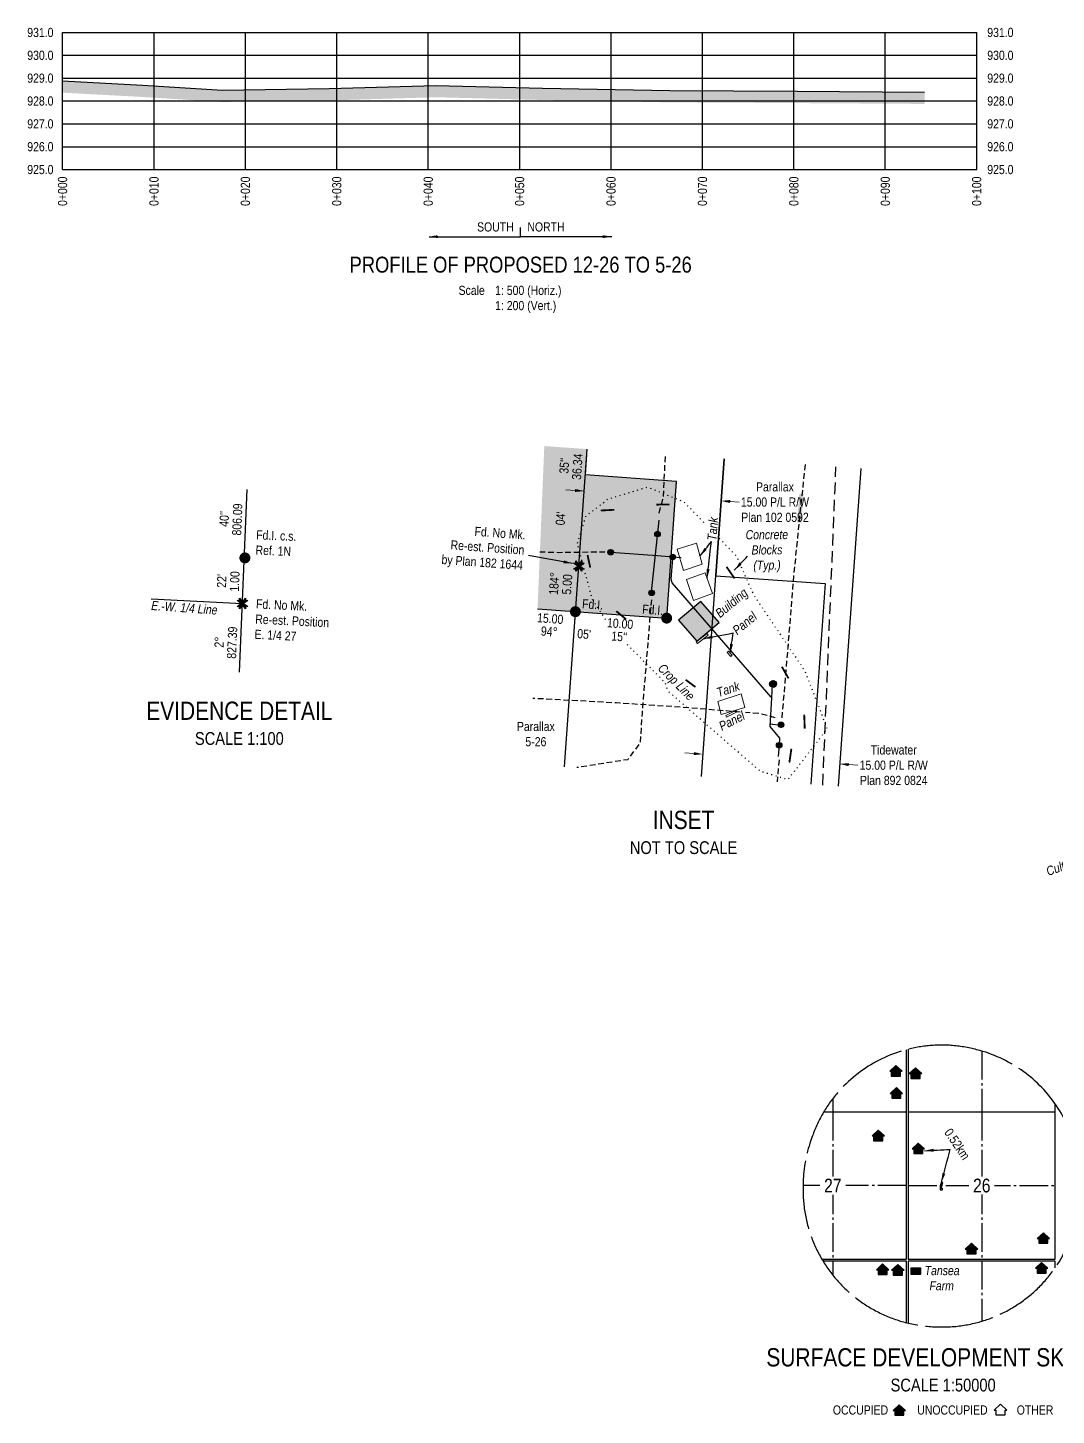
# Model space of a CAD drawing. Extents: x 297466 to 300921, y 5806509 to 5810209.
# Drawn here: x 297466 to 298591, y 5806509 to 5808027 of the extents above; entities that cross this region are included whole.
import ezdxf
from ezdxf.enums import TextEntityAlignment as Align

# ---------------------------------------------------------------- set-up
doc = ezdxf.new("R2010")
doc.units = 0
doc.header["$LTSCALE"] = 5
doc.header["$PDMODE"] = 35
doc.header["$PDSIZE"] = 0.5
for name, pattern in [('foc-ACCESSROAD', [3.75, 2.5, -1.25]), ('foc-BUFFER', [16.75, 15, -1.75]), ('foc-QUARTERLINE', [33, 25, -3, 2, -3]), ('foc-TOPO', [1, 0.2, -0.8]), ('UG_PIPE', [1.875, 1.25, -0.625])]:
    doc.linetypes.add(name, pattern=pattern)
doc.layers.get('Defpoints').update_dxf_attribs({"color": 9})
for name, color, linetype, lineweight in [('AS-GENERAL', 48, 'Continuous', 18), ('C-RW-T', 13, 'Continuous', 9), ('C-WS-T', 13, 'Continuous', 9), ('F-RW-T', 190, 'Continuous', 9), ('T-TEXT', 48, 'Continuous', 18)]:
    doc.layers.add(name, color=color, linetype=linetype, lineweight=lineweight)
for name, color, linetype, true_color in [('AS-PIPE-AG', 7, 'Continuous', 0x7d00fa), ('AS-STRUCTURE-H', 7, 'Continuous', 0xa8a8a8), ('AS-STRUCTURE-T', 7, 'Continuous', 0x454545)]:
    doc.layers.add(name, color=color, linetype=linetype, true_color=true_color)
for name, color, linetype in [('AS-PIPE-UG', 44, 'UG_PIPE'), ('AS-RESIDENCE', 14, 'Continuous'), ('AS-SYMBOL', 7, 'Continuous'), ('AS-UNDERLAY-H', 141, 'Continuous'), ('AUX-BUFFER', 7, 'foc-BUFFER'), ('C-RW', 13, 'Continuous'), ('C-WS', 13, 'foc-ACCESSROAD'), ('CG-NOTES', 7, 'Continuous'), ('DETAIL-T', 7, 'Continuous'), ('F-RW', 190, 'Continuous'), ('L-BD', 7, 'Continuous'), ('L-BD1', 253, 'Continuous'), ('L-DETAIL-T', 3, 'Continuous'), ('L-MON', 1, 'Continuous'), ('L-MON-T', 1, 'Continuous'), ('L-QSEC', 8, 'foc-QUARTERLINE'), ('L-SEC', 7, 'Continuous'), ('L-SECQ', 8, 'foc-QUARTERLINE'), ('P-CROSSINGS-GRID', 8, 'Continuous'), ('P-CROSSINGS-GROUND', 48, 'foc-TOPO'), ('P-CROSSINGS-LINE', 3, 'Continuous'), ('P-PROPOSED', 10, 'Continuous'), ('P-PROPOSED-H', 21, 'Continuous'), ('S-7', 6, 'Continuous'), ('S-T7', 7, 'Continuous'), ('T-GENERAL', 48, 'foc-TOPO')]:
    doc.layers.add(name, color=color, linetype=linetype)
doc.layers.add('AS-STRUCTURE', color=7, linetype='Continuous', lineweight=30, true_color=0x595959)
doc.styles.add('120', font='ARIALN.TTF', dxfattribs={"height": 13})
doc.styles.add('140', font='ARIALN.TTF', dxfattribs={"height": 15})
doc.styles.add('175L', font='ARIALN.TTF', dxfattribs={"height": 20})
doc.styles.add('80', font='ARIALN.TTF', dxfattribs={"height": 10})
doc.styles.add('80CG', font='ARIALN.TTF', dxfattribs={"height": 10})
doc.styles.add('80L', font='ARIALN.TTF', dxfattribs={"height": 10})
doc.styles.add('80LS', font='ARIALNI.TTF', dxfattribs={"height": 10})
doc.dimstyles.new('Compass 5 000', dxfattribs={"dimscale": 5, "dimtxt": 9, "dimasz": 2, "dimexe": 0.2, "dimexo": 0.0625, "dimgap": 0.5, "dimtad": 0, "dimtih": 1, "dimtoh": 1, "dimzin": 0, "dimdsep": 46, "dimtxsty": '80CG', "dimcen": 0.1, "dimse1": 1, "dimse2": 1, "dimclrd": 256, "dimclrt": 256, "dimaunit": 1, "dimadec": 4, "dimazin": 0, "dimtfac": 0.06, "dimtofl": 0, "dimtmove": 0, "dimatfit": 1, "dimfxl": 0.2, "dimtolj": 1, "dimtzin": 0, "dimlwd": -1, "dimarcsym": 0})

# ---------------------------------------------------------------- blocks, each defined once
blk = doc.blocks.new('RISER')
h = blk.add_hatch(color=255)
h.dxf.hatch_style = 1
edge = h.paths.add_edge_path()
edge.add_arc((0, 0), 0.7, 0, 360)
blk.add_hatch(color=13).paths.add_polyline_path([(0.58, -0.15), (-0.58, -0.15, 0.774597)])
at = {"color": 13}
blk.add_line((-0.58, -0.15), (0.58, -0.15), dxfattribs=at)
blk.add_circle((0, 0), 0.6, dxfattribs=at)
blk = doc.blocks.new('PIG')
h = blk.add_hatch(color=255)
h.dxf.hatch_style = 1
edge = h.paths.add_edge_path()
edge.add_arc((0, 0), 0.85, 0, 360)
at = {"layer": 'AS-SYMBOL'}
h = blk.add_hatch(color=13, dxfattribs=at)
h.dxf.hatch_style = 1
h.paths.add_polyline_path([(-0.1, 0, 1), (-0.55, 0, 1)])
h = blk.add_hatch(color=13, dxfattribs=at)
h.dxf.hatch_style = 1
h.paths.add_polyline_path([(0.1, 0, 1), (0.55, 0, 1)])
at = {"layer": 'AS-SYMBOL', "color": 13}
for centre, radius in [((0, 0), 0.75), ((-0.33, 0), 0.225), ((0.33, 0), 0.225)]:
    blk.add_circle(centre, radius, dxfattribs=at)
blk = doc.blocks.new('fdia')
at = {"color": 255, "const_width": 1}
blk.add_lwpolyline([(-0.5, 0, 1), (0.5, 0, 1)], format="xyb", close=True, dxfattribs=at)
blk = doc.blocks.new('Fdiaa')
blk.add_blockref('fdia', (0, 0))
blk = doc.blocks.new('fdib')
at = {"color": 1, "const_width": 1.6}
blk.add_lwpolyline([(-0.4, 0, 1), (0.4, 0, 1)], format="xyb", close=True, dxfattribs=at)
at = {"color": 1}
blk.add_circle((0, 0), 0.8, dxfattribs=at)
blk = doc.blocks.new('Fdibb')
blk.add_blockref('fdib', (0, 0))
blk = doc.blocks.new('fdicc')
for name in ['Fdibb', 'Fdiaa']:
    blk.add_blockref(name, (0, 0))
blk = doc.blocks.new('FDI')
blk.add_blockref('fdicc', (0, 0))
blk = doc.blocks.new('TEMP')
h = blk.add_hatch(color=255)
h.dxf.hatch_style = 1
h.paths.add_polyline_path([(0, 0.25), (-0.67, 1.15), (-0.67, 0.67), (-1.15, 0.67), (-0.25, 0), (-1.15, -0.67), (-0.67, -0.67), (-0.67, -1.15), (0, -0.25), (0.67, -1.15), (0.67, -0.67), (1.15, -0.67), (0.25, 0), (1.15, 0.67), (0.67, 0.67), (0.67, 1.15)])
h.paths.add_polyline_path([(0.57, 0.85), (0.57, 0.57), (0.85, 0.57), (0.08, 0), (0.85, -0.57), (0.57, -0.57), (0.57, -0.85), (0, -0.08), (-0.57, -0.85), (-0.57, -0.57), (-0.85, -0.57), (-0.08, 0), (-0.85, 0.57), (-0.57, 0.57), (-0.57, 0.85), (0, 0.08)], flags=16)
h = blk.add_hatch(color=1)
h.dxf.hatch_style = 1
h.paths.add_polyline_path([(0, 0.08), (-0.57, 0.85), (-0.57, 0.57), (-0.85, 0.57), (-0.08, 0), (-0.85, -0.57), (-0.57, -0.57), (-0.57, -0.85), (0, -0.08), (0.57, -0.85), (0.57, -0.57), (0.85, -0.57), (0.08, 0), (0.85, 0.57), (0.57, 0.57), (0.57, 0.85)])
at = {"color": 1}
for p, q in [((-0.08, 0), (0.08, 0)), ((0, 0.08), (0, -0.08))]:
    blk.add_line(p, q, dxfattribs=at)
at = {"color": 255, "flags": 128}
blk.add_lwpolyline([(-0.25, 0), (-1.15, 0.67), (-0.67, 0.67), (-0.67, 1.15), (0, 0.25), (0.67, 1.15), (0.67, 0.67), (1.15, 0.67), (0.25, 0), (1.15, -0.67), (0.67, -0.67), (0.67, -1.15), (0, -0.25), (-0.67, -1.15), (-0.67, -0.67), (-1.15, -0.67)], close=True, dxfattribs=at)
at = {"color": 1, "flags": 128}
blk.add_lwpolyline([(-0.08, 0), (-0.85, 0.57), (-0.57, 0.57), (-0.57, 0.85), (0, 0.08), (0.57, 0.85), (0.57, 0.57), (0.85, 0.57), (0.08, 0), (0.85, -0.57), (0.57, -0.57), (0.57, -0.85), (0, -0.08), (-0.57, -0.85), (-0.57, -0.57), (-0.85, -0.57)], close=True, dxfattribs=at)
blk = doc.blocks.new('res_abd')
at = {"color": 14}
blk.add_lwpolyline([(-1.13, -0.57), (-1.13, -1.62), (0.87, -1.62), (0.87, -0.57), (1.22, -0.57), (-0.13, 0.69), (-1.49, -0.57)], close=True, dxfattribs=at)
blk = doc.blocks.new('res_occ')
for points in [[(0.1, 0.89), (-1.26, -0.37), (1.46, -0.37)], [(-0.9, -1.43), (1.1, -1.43), (1.1, -0.37), (-0.9, -0.37)]]:
    blk.add_hatch(color=14).paths.add_polyline_path(points)
at = {"color": 14}
for points in [[(0.1, 0.89), (-1.26, -0.37), (1.46, -0.37)], [(-0.9, -1.43), (1.1, -1.43), (1.1, -0.37), (-0.9, -0.37)]]:
    blk.add_lwpolyline(points, close=True, dxfattribs=at)
blk = doc.blocks.new('res_other')
blk.add_hatch(color=14).paths.add_polyline_path([(-1.09, 0.73), (0.91, 0.73), (0.91, -0.69), (-1.09, -0.69)])
at = {"color": 14}
blk.add_lwpolyline([(-1.09, 0.73), (0.91, 0.73), (0.91, -0.69), (-1.09, -0.69)], close=True, dxfattribs=at)
blk = doc.blocks.new('*D432')
at = {"layer": 'Defpoints', "color": 0, "transparency": 16777216}
for p in [(298204.4, 5807235.8), (298354, 5807225.1), (298353.7, 5807221.7)]:
    blk.add_point(p, dxfattribs=at)
at = {"layer": 'F-RW-T', "transparency": 16777216}
for p, q in [((298194.2, 5807233.1), (298184.2, 5807233.8)), ((298363.7, 5807221), (298373.7, 5807220.3))]:
    blk.add_line(p, q, dxfattribs=at)
for points in [[(298194.3, 5807234.7), (298194, 5807231.4), (298204.1, 5807232.4)], [(298363.8, 5807222.6), (298363.6, 5807219.3), (298353.7, 5807221.7)]]:
    blk.add_solid(points, dxfattribs=at)
at = {"layer": 'F-RW-T', "transparency": 16777216, "insert": (298412.8, 5807220.3), "char_height": 10, "attachment_point": 5, "style": '80CG'}
blk.add_mtext('\\A1;Tidewater\\P15.00 P/L R/W\\PPlan 892 0824', dxfattribs=at)
blk = doc.blocks.new('*D433')
at = {"layer": 'C-RW-T', "transparency": 16777216}
for p, q in [((298064.3, 5807521), (298054.3, 5807521.7)), ((298233.9, 5807508.9), (298243.8, 5807508.2))]:
    blk.add_line(p, q, dxfattribs=at)
for points in [[(298064.4, 5807522.6), (298064.2, 5807519.3), (298074.3, 5807520.3)], [(298234, 5807510.5), (298233.8, 5807507.2), (298223.9, 5807509.6)]]:
    blk.add_solid(points, dxfattribs=at)
at = {"layer": 'Defpoints', "color": 0, "transparency": 16777216}
for p in [(298073.8, 5807514.2), (298223.5, 5807503.5), (298223.9, 5807509.6)]:
    blk.add_point(p, dxfattribs=at)
at = {"layer": 'C-RW-T', "transparency": 16777216, "insert": (298282.9, 5807508.2), "char_height": 10, "attachment_point": 5, "style": '80CG'}
blk.add_mtext('\\A1;Parallax\\P15.00 P/L R/W\\PPlan 102 0592', dxfattribs=at)

msp = doc.modelspace()

# ---------------------------------------------------------------- hatches: boundary and pattern name
at = {"layer": 'AS-STRUCTURE-H'}
h = msp.add_hatch(color=256, dxfattribs=at)
h.dxf.hatch_style = 1
h.paths.add_polyline_path([(298177.516, 5807378.886), (298197.326, 5807356.086), (298221.716, 5807376.516), (298201.936, 5807399.396)])
at = {"layer": 'AS-UNDERLAY-H'}
h = msp.add_hatch(color=256, dxfattribs=at)
h.dxf.hatch_style = 1
h.paths.add_polyline_path([(298309.522, 5807517.621), (298314.184, 5807517.621), (298311.794, 5807485.855), (298307.132, 5807485.855)])
at = {"layer": 'P-CROSSINGS-GROUND'}
h = msp.add_hatch(dxfattribs=at)
h.set_pattern_fill('EARTH', color=256, scale=2.499872, angle=45)
h.set_pattern_definition([(45, (-3550.821, -1547.71), (0, 22.449494646), [15.8741899, -15.8741899]), (45, (-3555.03, -1543.501), (0, 22.449494646), [15.8741899, -15.8741899]), (45, (-3559.24, -1539.292), (0, 22.449494646), [15.8741899, -15.8741899]), (135, (-3559.24, -1536.486), (-22.449494646, 0), [15.8741899, -15.8741899]), (135, (-3555.03, -1532.277), (-22.449494646, 0), [15.8741899, -15.8741899]), (135, (-3550.821, -1528.067), (-22.449494646, 0), [15.8741899, -15.8741899])])
h.paths.add_polyline_path([(297503.673, 5807969.221), (297503.673, 5807956.203), (297590.423, 5807951.563), (297678.367, 5807946.054), (297795.594, 5807947.759), (297911.96, 5807951.224), (298028.272, 5807948.236), (298167.742, 5807945.638), (298307.166, 5807944.828), (298446.496, 5807943.905), (298446.582, 5807956.904), (298307.241, 5807957.827), (298167.901, 5807958.637), (298028.56, 5807961.233), (297911.933, 5807964.228), (297795.306, 5807960.755), (297678.679, 5807959.059), (297591.176, 5807964.54)])
at = {"layer": 'P-PROPOSED-H'}
h = msp.add_hatch(color=256, dxfattribs=at)
h.dxf.hatch_style = 1
h.paths.add_polyline_path([(298077.557, 5807566.192), (298030.599, 5807569.539), (298023.205, 5807391.326), (298164.621, 5807381.218), (298175.315, 5807530.829), (298075.545, 5807537.96)])

# ---------------------------------------------------------------- linework, layer by layer
at = {"layer": 'AS-GENERAL', "const_width": 2, "flags": 128}
for points in [[(298092.396, 5807499.006), (298107.066, 5807499.806)], [(298153.186, 5807505.466), (298167.536, 5807505.666)], [(298080.846, 5807436.546), (298077.896, 5807450.266)], [(298229.966, 5807437.336), (298238.736, 5807424.666)], [(298119.866, 5807380.096), (298109.366, 5807388.856)], [(298195.956, 5807305.856), (298185.146, 5807313.856)], [(298290.446, 5807328.116), (298297.706, 5807315.336)], [(298314.876, 5807275.646), (298315.506, 5807260.286)], [(298300.856, 5807238.296), (298298.706, 5807223.236)]]:
    msp.add_lwpolyline(points, dxfattribs=at)
at = {"layer": 'AS-GENERAL', "flags": 128}
for points in [[(298196.996, 5807463.276), (298203.386, 5807440.146), (298182.796, 5807433.326), (298175.776, 5807456.636)], [(298214.746, 5807408.186), (298193.856, 5807400.566), (298186.306, 5807423.676), (298206.476, 5807430.816)], [(298208.626, 5807364.328), (298209.846, 5807362.744), (298198.016, 5807353.634), (298196.796, 5807355.218)], [(298230.759, 5807343.611), (298232.253, 5807344.94), (298236.123, 5807340.59), (298234.629, 5807339.261)], [(298220.286, 5807290.106), (298223.966, 5807275.886), (298249.826, 5807283.606), (298246.096, 5807298.366)], [(298240.733, 5807280.528), (298241.638, 5807278.744), (298229.968, 5807272.824), (298229.063, 5807274.608)]]:
    msp.add_lwpolyline(points, close=True, dxfattribs=at)
at = {"layer": 'AS-PIPE-AG', "flags": 128}
for points in [[(298147.736, 5807409.926), (298156.306, 5807488.476)], [(298180.396, 5807447.256), (298153.966, 5807449.556), (298103.346, 5807452.966)], [(298278.686, 5807294.686), (298170.476, 5807420.066), (298169.286, 5807423.916), (298171.236, 5807446.346)], [(298286.606, 5807229.926), (298288.026, 5807242.176), (298288.266, 5807249.796), (298277.586, 5807262.726), (298279.366, 5807294.156), (298280.226, 5807308.576)], [(298277.366, 5807265.506), (298289.296, 5807264.236)]]:
    msp.add_lwpolyline(points, dxfattribs=at)
at = {"layer": 'AS-PIPE-UG', "flags": 128}
for points in [[(298156.246, 5807496.206), (298161.006, 5807513.866), (298163.096, 5807560.095)], [(298316.015, 5807549.195), (298310.926, 5807503.736), (298303.236, 5807427.186), (298296.866, 5807348.516), (298290.326, 5807271.146)], [(298096.556, 5807453.906), (298096.806, 5807453.506), (298045.766, 5807452.886), (298025.784, 5807453.492)], [(298147.696, 5807401.226), (298145.756, 5807377.806), (298137.466, 5807277.146), (298135.596, 5807245.306), (298121.826, 5807226.386), (298089.916, 5807221.366), (298066.307, 5807217.747)], [(298244.783, 5807278.415), (298179.616, 5807283.776), (298109.086, 5807288.496), (298018.133, 5807293.421)], [(298283.266, 5807272.206), (298267.026, 5807276.586), (298250.648, 5807277.933)], [(298287.396, 5807226.116), (298285.216, 5807202.144)]]:
    msp.add_lwpolyline(points, dxfattribs=at)
at = {"layer": 'AS-STRUCTURE', "flags": 128}
msp.add_lwpolyline([(298177.516, 5807378.886), (298197.326, 5807356.086), (298221.716, 5807376.516), (298201.936, 5807399.396)], close=True, dxfattribs=at)
at = {"layer": 'AUX-BUFFER', "flags": 128}
msp.add_lwpolyline([(298503.517, 5806909.058), (298501.992, 5806909.445, 0.3900367), (298323.287, 5806812.912), (298321.913, 5806808.923, 0.07566561), (298313.801, 5806764.519), (298313.672, 5806760.172, 0.41415682), (298459.121, 5806605.798), (298461.612, 5806605.724, 0.41125304), (298615.962, 5806749.655, 0.36953585)], format="xyb", close=True, dxfattribs=at)
at = {"layer": 'C-RW', "flags": 128}
for points in [[(298052.79, 5807218.711), (298077.557, 5807566.192)], [(298227.17, 5807555.528), (298218.048, 5807427.554), (298337.739, 5807419.022), (298322.093, 5807199.516)]]:
    msp.add_lwpolyline(points, dxfattribs=at)
at = {"layer": 'C-WS', "flags": 128}
msp.add_lwpolyline([(298335.235, 5807198.579), (298349.662, 5807546.797)], dxfattribs=at)
at = {"layer": 'CG-NOTES'}
msp.add_line((298004.478, 5807798.656), (298004.478, 5807808.656), dxfattribs=at)
at = {"layer": 'F-RW', "flags": 128}
for points in [[(298202.402, 5807208.047), (298227.17, 5807555.528)], [(298376.783, 5807544.864), (298352.015, 5807197.383)]]:
    msp.add_lwpolyline(points, dxfattribs=at)
at = {"layer": 'L-QSEC'}
msp.add_line((297600.51, 5807402.328), (297700.375, 5807397.246), dxfattribs=at)
at = {"layer": 'L-SEC', "color": 253}
for p, q in [((298426.645, 5806840.771), (298426.645, 5806909.039)), ((298428.657, 5806909.557), (298428.657, 5806840.771)), ((298589.583, 5806840.771), (298589.583, 5806849.576)), ((298346.182, 5806840.771), (298336.209, 5806840.771)), ((298426.645, 5806840.771), (298346.182, 5806840.771)), ((298426.645, 5806760.308), (298426.645, 5806840.771)), ((298428.657, 5806840.771), (298428.657, 5806760.308)), ((298509.12, 5806840.771), (298428.657, 5806840.771)), ((298589.583, 5806840.771), (298509.12, 5806840.771)), ((298589.583, 5806760.308), (298589.583, 5806840.771)), ((298426.645, 5806679.845), (298426.645, 5806760.308)), ((298428.657, 5806760.308), (298428.657, 5806679.845)), ((298589.583, 5806679.845), (298589.583, 5806760.308)), ((298334.215, 5806679.845), (298346.182, 5806679.845)), ((298346.182, 5806677.833), (298335.416, 5806677.833)), ((298346.182, 5806679.845), (298426.645, 5806679.845)), ((298426.645, 5806677.833), (298346.182, 5806677.833)), ((298426.645, 5806610.355), (298426.645, 5806677.833)), ((298428.657, 5806679.845), (298509.12, 5806679.845)), ((298428.657, 5806677.833), (298428.657, 5806609.858)), ((298509.12, 5806677.833), (298428.657, 5806677.833)), ((298509.12, 5806679.845), (298589.583, 5806679.845)), ((298589.583, 5806677.833), (298509.12, 5806677.833)), ((298589.583, 5806670.52), (298589.583, 5806677.833))]:
    msp.add_line(p, q, dxfattribs=at)
at = {"layer": 'L-SEC', "flags": 128}
msp.add_lwpolyline([(297697.264, 5807322.314), (297705.56, 5807522.124)], dxfattribs=at)
at = {"layer": 'L-SECQ', "color": 253, "ltscale": 0.25}
for p, q in [((298509.12, 5806907.52), (298509.12, 5806840.771)), ((298346.182, 5806855.471), (298346.182, 5806840.771)), ((298346.182, 5806840.771), (298346.182, 5806760.308)), ((298509.12, 5806840.771), (298509.12, 5806760.308)), ((298346.182, 5806760.308), (298313.676, 5806760.308)), ((298346.182, 5806760.308), (298346.182, 5806679.845)), ((298426.645, 5806760.308), (298346.182, 5806760.308)), ((298428.657, 5806760.308), (298509.12, 5806760.308)), ((298509.12, 5806760.308), (298509.12, 5806679.845)), ((298509.12, 5806760.308), (298589.583, 5806760.308)), ((298346.182, 5806677.833), (298346.182, 5806662.39)), ((298509.12, 5806677.833), (298509.12, 5806611.962))]:
    msp.add_line(p, q, dxfattribs=at)
at = {"layer": 'P-CROSSINGS-GRID', "color": 8}
for p, q in [((297503.673, 5808022.107), (298503.622, 5808022.107)), ((297503.673, 5807872.114), (297503.673, 5808022.107)), ((297603.668, 5807872.114), (297603.668, 5808022.107)), ((297703.663, 5807872.114), (297703.663, 5808022.107)), ((297803.658, 5807872.114), (297803.658, 5808022.107)), ((297903.653, 5807872.114), (297903.653, 5808022.107)), ((298003.648, 5807872.114), (298003.648, 5808022.107)), ((298103.643, 5807872.114), (298103.643, 5808022.107)), ((298203.638, 5807872.114), (298203.638, 5808022.107)), ((298303.633, 5807872.114), (298303.633, 5808022.107)), ((298403.627, 5807872.114), (298403.627, 5808022.107)), ((298503.622, 5807872.114), (298503.622, 5808022.107)), ((297503.673, 5807997.108), (298503.622, 5807997.108)), ((297503.673, 5807972.109), (298503.622, 5807972.109)), ((297503.673, 5807947.111), (298503.622, 5807947.111)), ((297503.673, 5807922.112), (298503.622, 5807922.112)), ((297503.673, 5807897.113), (298503.622, 5807897.113)), ((297503.673, 5807872.114), (298503.622, 5807872.114))]:
    msp.add_line(p, q, dxfattribs=at)
at = {"layer": 'P-CROSSINGS-LINE', "color": 3, "flags": 128}
msp.add_lwpolyline([(297503.673, 5807969.221), (297591.176, 5807964.54), (297678.679, 5807959.059), (297795.306, 5807960.755), (297911.933, 5807964.228), (298028.56, 5807961.233), (298167.901, 5807958.637), (298307.241, 5807957.827), (298446.582, 5807956.904)], dxfattribs=at)
at = {"layer": 'P-PROPOSED', "flags": 128}
msp.add_lwpolyline([(298023.205, 5807391.326), (298164.621, 5807381.218), (298175.315, 5807530.829), (298075.545, 5807537.96), (298077.557, 5807566.192)], dxfattribs=at)
msp.add_lwpolyline([(298466.089, 5806755.649), (298466.134, 5806757.144), (298465.137, 5806757.174), (298465.215, 5806759.798), (298466.626, 5806763.673), (298465.101, 5806764.06), (298463.727, 5806760.071), (298463.598, 5806755.724)], close=True, dxfattribs=at)
at = {"layer": 'T-GENERAL', "flags": 128}
for points in [[(298097.433, 5807379.734), (298083.156, 5807401.766), (298066.726, 5807462.946), (298076.206, 5807492.956), (298100.526, 5807511.756), (298143.696, 5807524.786), (298183.256, 5807508.486), (298208.135, 5807482.858)], [(298221.946, 5807468.633), (298240.466, 5807449.556), (298259.646, 5807406.456), (298315.406, 5807323.806), (298340.036, 5807260.116), (298297.006, 5807204.456), (298267.226, 5807213.536), (298166.026, 5807301.216), (298162.696, 5807310.696), (298120.604, 5807353.009)]]:
    msp.add_lwpolyline(points, dxfattribs=at)

# ---------------------------------------------------------------- block references
at = {"layer": 'AS-RESIDENCE', "color": 3, "xscale": 4.99973000000003, "yscale": 4.99973000000003, "zscale": 4.99973000000003}
for p in [(298414.689, 5806887.324), (298436.111, 5806884.754), (298415.239, 5806863.143), (298395.367, 5806816.62), (298439.133, 5806802.431), (298576.009, 5806704.316), (298497.402, 5806692.788), (298400.166, 5806670.129), (298416.854, 5806669.66), (298574.093, 5806671.802)]:
    msp.add_blockref('res_occ', p, dxfattribs=at)
at = {"layer": 'AS-RESIDENCE', "xscale": 4.999744850000013, "yscale": 4.999744850000013, "zscale": 4.999744850000013}
for name, p in [('res_other', (298437.486, 5806666.59)), ('res_occ', (298418.423, 5806516.181)), ('res_abd', (298530.31, 5806517.558))]:
    msp.add_blockref(name, p, dxfattribs=at)
at = {"layer": 'AS-SYMBOL', "xscale": 4.999744850000015, "yscale": 4.999744850000015, "zscale": 4.999744850000015}
for name, p in [('RISER', (298154.426, 5807473.246)), ('RISER', (298103.226, 5807453.376)), ('RISER', (298171.136, 5807448.086)), ('RISER', (298148.056, 5807408.846)), ('PIG', (298280.856, 5807309.256)), ('RISER', (298289.496, 5807264.556)), ('RISER', (298287.486, 5807242.196))]:
    msp.add_blockref(name, p, dxfattribs=at)
at = {"layer": 'L-MON', "xscale": 4.999744850000015, "yscale": 4.999744850000015, "zscale": 4.999744850000015}
for name, p in [('TEMP', (298068.436, 5807438.218)), ('FDI', (298064.576, 5807388.316)), ('FDI', (298164.426, 5807381.266))]:
    msp.add_blockref(name, p, dxfattribs=at)
at = {"layer": 'L-MON', "color": 2, "xscale": 4.999744850000009, "yscale": 4.999744850000009, "zscale": 4.999744850000009}
msp.add_blockref('TEMP', (297700.375, 5807397.246), dxfattribs=at)

# ---------------------------------------------------------------- texts
at = {"style": '80'}
for s, p in [('0+000', (297503.586, 5807864.447)), ('0+010', (297603.581, 5807864.447)), ('0+020', (297703.576, 5807864.447)), ('0+030', (297803.571, 5807864.447)), ('0+040', (297903.566, 5807864.447)), ('0+050', (298003.561, 5807864.447)), ('0+060', (298103.556, 5807864.447)), ('0+070', (298203.551, 5807864.447)), ('0+080', (298303.545, 5807864.447)), ('0+090', (298403.54, 5807864.447)), ('0+100', (298503.535, 5807864.447))]:
    msp.add_text(s, height=9.9995, rotation=90, dxfattribs=at).set_placement(p, align=Align.MIDDLE_RIGHT)
at = {"style": '80L'}
msp.add_text('0.52km', height=9.9995, rotation=304.088509, dxfattribs=at).set_placement((298467.602, 5806818.486))
at = {"layer": 'AS-RESIDENCE', "insert": (298449.623, 5806672.369), "char_height": 9.99946, "attachment_point": 1, "style": '175L'}
msp.add_mtext_dynamic_manual_height_columns('\\pi-2.98531;{\\fArial Narrow|b0|i1|c0|p34;Tansea \\P\\pi2.30772;Farm}', width=30.5963, gutter_width=99.995, heights=[0], dxfattribs=at)
at = {"layer": 'AS-STRUCTURE-T', "insert": (298232.102, 5807401.801), "char_height": 9.9995, "width": 40.82767, "attachment_point": 2, "rotation": 39.950834, "style": '80LS'}
msp.add_mtext('Building', dxfattribs=at)
at = {"layer": 'C-WS-T', "insert": (298000.187, 5807267.732), "char_height": 9.99946, "attachment_point": 1, "style": '175L'}
msp.add_mtext_dynamic_manual_height_columns('\\pi0.48995;Parallax\\P\\pi9.73911;5-26', width=41.40063, gutter_width=99.995, heights=[0], dxfattribs=at)
at = {"layer": 'CG-NOTES', "insert": (298319.735, 5806519.802), "char_height": 11.99939, "width": 293.54236, "attachment_point": 1, "style": '80CG'}
msp.add_mtext('\\pi26.52882;{\\H0.83333x;OCCUPIED          UNOCCUPIED          OTHER}', dxfattribs=at)
at = {"layer": 'DETAIL-T', "insert": (297936.825, 5807744.934), "char_height": 9.99949, "attachment_point": 1, "style": '80L'}
msp.add_mtext_dynamic_manual_height_columns('Scale^I1: 500 (Horiz.)\\P^I1: 200 (Vert.)', width=217.09402, gutter_width=44.998, heights=[0], dxfattribs=at)
at = {"layer": 'DETAIL-T', "color": 3, "char_height": 19.99898, "style": '80CG'}
for s, insert, width, attachment_point in [('EVIDENCE DETAIL\\P{\\H0.7x;SCALE 1:100}', (297696.998, 5807266.142), 203.00001, 5), ('INSET\\P{\\H0.7x;NOT TO SCALE}', (298182.947, 5807146.717), 116.96893, 5), ('\\pi2.39646;SURFACE DEVELOPMENT SKETCH\\P\\pi138.27289;{\\H0.7x;SCALE 1:50000}', (298271.088, 5806582.425), 390.0393, 1)]:
    msp.add_mtext(s, dxfattribs=dict(at, insert=insert, width=width, attachment_point=attachment_point))
at = {"layer": 'L-BD', "style": '80L'}
for s, p in [("40''", (297680.45, 5807489.814)), ('806.09', (297694.687, 5807489.223)), ("22'", (297677.634, 5807422.006)), ('1.00', (297691.871, 5807421.415)), ('2°', (297674.853, 5807355.032)), ('827.39', (297689.09, 5807354.441))]:
    msp.add_text(s, height=9.9995, rotation=87.6224, dxfattribs=at).set_placement(p, align=Align.MIDDLE)
at = {"layer": 'L-BD1', "style": '80L'}
for s, rotation, p in [('36.34', 85.923, (298066.661, 5807546.934)), ("35''", 85.923, (298052.448, 5807547.947)), ("04'", 85.923, (298048.342, 5807490.343)), ('184°', 85.923, (298041.325, 5807419.207)), ('5.00', 85.923, (298055.539, 5807418.194)), ('15.00', 355.9119, (298037.074, 5807380.811)), ('10.00', 355.9119, (298113.54, 5807375.345)), ('94°', 355.9119, (298036.058, 5807366.598)), ("05'", 355.9119, (298074.14, 5807363.876)), ("15''", 355.9119, (298112.524, 5807361.132))]:
    msp.add_text(s, height=9.9995, rotation=rotation, dxfattribs=at).set_placement(p, align=Align.MIDDLE)
at = {"layer": 'L-DETAIL-T', "insert": (298004.758, 5807776.806), "char_height": 17.49911, "width": 384.88225, "attachment_point": 2, "rotation": 0, "style": '140'}
msp.add_mtext('PROFILE OF PROPOSED 12-26 TO 5-26', dxfattribs=at)
at = {"layer": 'L-MON-T', "insert": (297715.65, 5807477.471), "char_height": 9.9995, "attachment_point": 1, "rotation": 357.66193, "style": '175L', "bg_fill": 3, "box_fill_scale": 1, "bg_fill_color": 256, "bg_fill_transparency": 0}
msp.add_mtext_dynamic_manual_height_columns('Fd.I. c.s.\\PRef. 1N', width=43.05811, gutter_width=99.995, heights=[0], dxfattribs=at)
at = {"layer": 'L-MON-T', "char_height": 9.99946, "attachment_point": 1, "style": '175L'}
for s, insert, width, rotation in [('\\pi33.90444;Fd. No Mk.\\P\\pi8.80348;Re-est. Position \\P\\pi0.09999;by Plan 182 1644  ', (297920.883, 5807483.751), 87.98065, 355.911863), ('\\A1;Fd. No Mk.\\PRe-est. Position \\PE. 1/4 27', (297715.55, 5807401.99), 80.15706, 357.08662)]:
    msp.add_mtext(s, dxfattribs=dict(at, insert=insert, width=width, rotation=rotation))
at = {"layer": 'L-MON-T', "char_height": 9.99946, "width": 22.04288, "attachment_point": 1, "rotation": 355.911863, "style": '175L', "bg_fill": 1, "box_fill_scale": 1, "bg_fill_color": 21, "bg_fill_transparency": 0}
for insert in [(298071.3, 5807402.205), (298137.033, 5807396.237)]:
    msp.add_mtext('\\pi1.06174;Fd.I.  ', dxfattribs=dict(at, insert=insert))
at = {"layer": 'L-QSEC', "insert": (297600.732, 5807400.219), "char_height": 9.99946, "attachment_point": 1, "rotation": 355.904563, "style": '175L'}
msp.add_mtext_dynamic_manual_height_columns('\\pi0.32624;{\\fArial Narrow|b0|i1|c0|p34;E.-W. 1/4 Line}', width=72.40168, gutter_width=99.995, heights=[0], dxfattribs=at)
at = {"layer": 'S-T7', "style": '80'}
for s, p in [('931.0', (297493.674, 5808022.107)), ('930.0', (297493.674, 5807997.108)), ('929.0', (297493.674, 5807972.109)), ('928.0', (297493.674, 5807947.111)), ('927.0', (297493.674, 5807922.112)), ('926.0', (297493.674, 5807897.113)), ('925.0', (297493.674, 5807872.114))]:
    msp.add_text(s, height=9.9995, dxfattribs=at).set_placement(p, align=Align.MIDDLE_RIGHT)
for s, p in [('931.0', (298515.152, 5808022.107)), ('930.0', (298515.152, 5807997.108)), ('929.0', (298515.152, 5807972.109)), ('928.0', (298515.152, 5807947.111)), ('927.0', (298515.152, 5807922.112)), ('926.0', (298515.152, 5807897.113)), ('925.0', (298515.152, 5807872.114))]:
    msp.add_text(s, height=9.9995, dxfattribs=at).set_placement(p, align=Align.MIDDLE_LEFT)
at = {"layer": 'T-TEXT', "linetype": 'Continuous', "attachment_point": 2, "style": '80LS'}
for s, insert, char_height, width, rotation in [('Tank', (298209.756, 5807479.288), 9.9995, 26.17635, 85.922963), ('Concrete Blocks\\P(Typ.)', (298274.003, 5807477.628), 9.99946, 46.29122, 0.330796), ('Panel', (298246.508, 5807379.502), 9.9995, 26.17635, 39.950834), ('Crop Line', (298178.676, 5807314.886), 9.9995, 49.47659, 314.849567), ('Tank', (298230.147, 5807308.236), 9.9995, 26.17635, 17.746283), ('Panel', (298233.414, 5807273.304), 9.9995, 26.17635, 26.897935)]:
    msp.add_mtext(s, dxfattribs=dict(at, insert=insert, char_height=char_height, width=width, rotation=rotation))
at = {"layer": 'T-TEXT', "insert": (298577.905, 5807108.282), "char_height": 9.99949, "attachment_point": 1, "rotation": 20, "style": '80L'}
msp.add_mtext_dynamic_manual_height_columns('\\pi0.61613;{\\fArial Narrow|b0|i1|c0|p34;Cultivation}', width=53.39878, gutter_width=47.498, heights=[0], dxfattribs=at)

# ---------------------------------------------------------------- dimensions: what is measured, and where the dimension line sits
at = {"layer": 'C-RW-T'}
dim = msp.add_linear_dim(base=(298223.896, 5807509.597), p1=(298073.85, 5807514.176), p2=(298223.463, 5807503.512), angle=355.922963, text='Parallax\\P15.00 P/L R/W\\PPlan 102 0592', dimstyle='Compass 5 000', dxfattribs=at)
dim.commit()
dim.dimension.update_dxf_attribs({"geometry": '*D433', "text_midpoint": (298282.932, 5807508.175), "dimtype": 161})
at = {"layer": 'F-RW-T'}
dim = msp.add_linear_dim(base=(298353.748, 5807221.697), p1=(298204.379, 5807235.778), p2=(298353.992, 5807225.113), angle=355.922963, text='Tidewater\\P15.00 P/L R/W\\PPlan 892 0824', dimstyle='Compass 5 000', dxfattribs=at)
dim.commit()
dim.dimension.update_dxf_attribs({"geometry": '*D432', "text_midpoint": (298412.784, 5807220.275), "dimtype": 161})

# ---------------------------------------------------------------- leaders
at = {"path_type": 1}
for points in [[(298446.4, 5806798.516), (298474.562, 5806799.962)], [(298465.101, 5806764.06), (298474.562, 5806799.962)]]:
    msp.add_leader(points, dimstyle='Compass 5 000', override={"dimgap": 0.5, "dimtad": 0}, dxfattribs=at)
at = {"layer": 'CG-NOTES', "path_type": 1}
for points in [[(297904.483, 5807798.656), (298004.478, 5807798.656)], [(298104.472, 5807798.656), (298004.478, 5807798.656)]]:
    msp.add_leader(points, dimstyle='Compass 5 000', override={"dimgap": 0.5, "dimtad": 0}, dxfattribs=at)
at = {"layer": 'L-MON-T', "path_type": 1}
msp.add_leader([(298061.594, 5807441.063), (298013.187, 5807449.934)], dimstyle='Compass 5 000', override={"dimgap": 0.5, "dimtad": 0}, dxfattribs=at)
at = {"layer": 'T-TEXT', "linetype": 'Continuous', "path_type": 1}
for points in [[(298200.88, 5807449.217), (298213.309, 5807464.943)], [(298208.677, 5807424.792), (298213.309, 5807464.943)], [(298238.41, 5807433.608), (298252.918, 5807448.888)], [(298204.688, 5807358.771), (298237.017, 5807365.031)], [(298234.064, 5807342.905), (298237.017, 5807365.031)]]:
    msp.add_leader(points, dimstyle='Compass 5 000', override={"dimgap": 0.5, "dimtad": 0}, dxfattribs=at)

# ---------------------------------------------------------------- next in the draw order: block references
at = {"layer": 'L-MON', "xscale": 4.999744850000009, "yscale": 4.999744850000009, "zscale": 4.999744850000009}
msp.add_blockref('FDI', (297703.056, 5807447.171), dxfattribs=at)

# ---------------------------------------------------------------- next in the draw order: texts
at = {"color": 3, "insert": (297997.11, 5807814.336), "char_height": 9.9995, "width": 78.42732, "attachment_point": 3, "style": '80', "bg_fill": 2}
msp.add_mtext('SOUTH', dxfattribs=at)
at = {"layer": 'S-7', "char_height": 14.9992, "width": 23.30713, "attachment_point": 5, "style": '120', "bg_fill": 3, "box_fill_scale": 1.15, "bg_fill_color": 256}
for s, insert, bg_fill_transparency in [('27', (298346.182, 5806760.308), 13369446), ('26', (298509.12, 5806760.308), 147)]:
    msp.add_mtext(s, dxfattribs=dict(at, insert=insert, bg_fill_transparency=bg_fill_transparency))

# ---------------------------------------------------------------- next in the draw order: texts
at = {"color": 3, "insert": (298012.067, 5807814.336), "char_height": 9.9995, "width": 71.79278, "attachment_point": 1, "style": '80', "bg_fill": 2}
msp.add_mtext('NORTH', dxfattribs=at)

doc.saveas('drawing.dxf')
